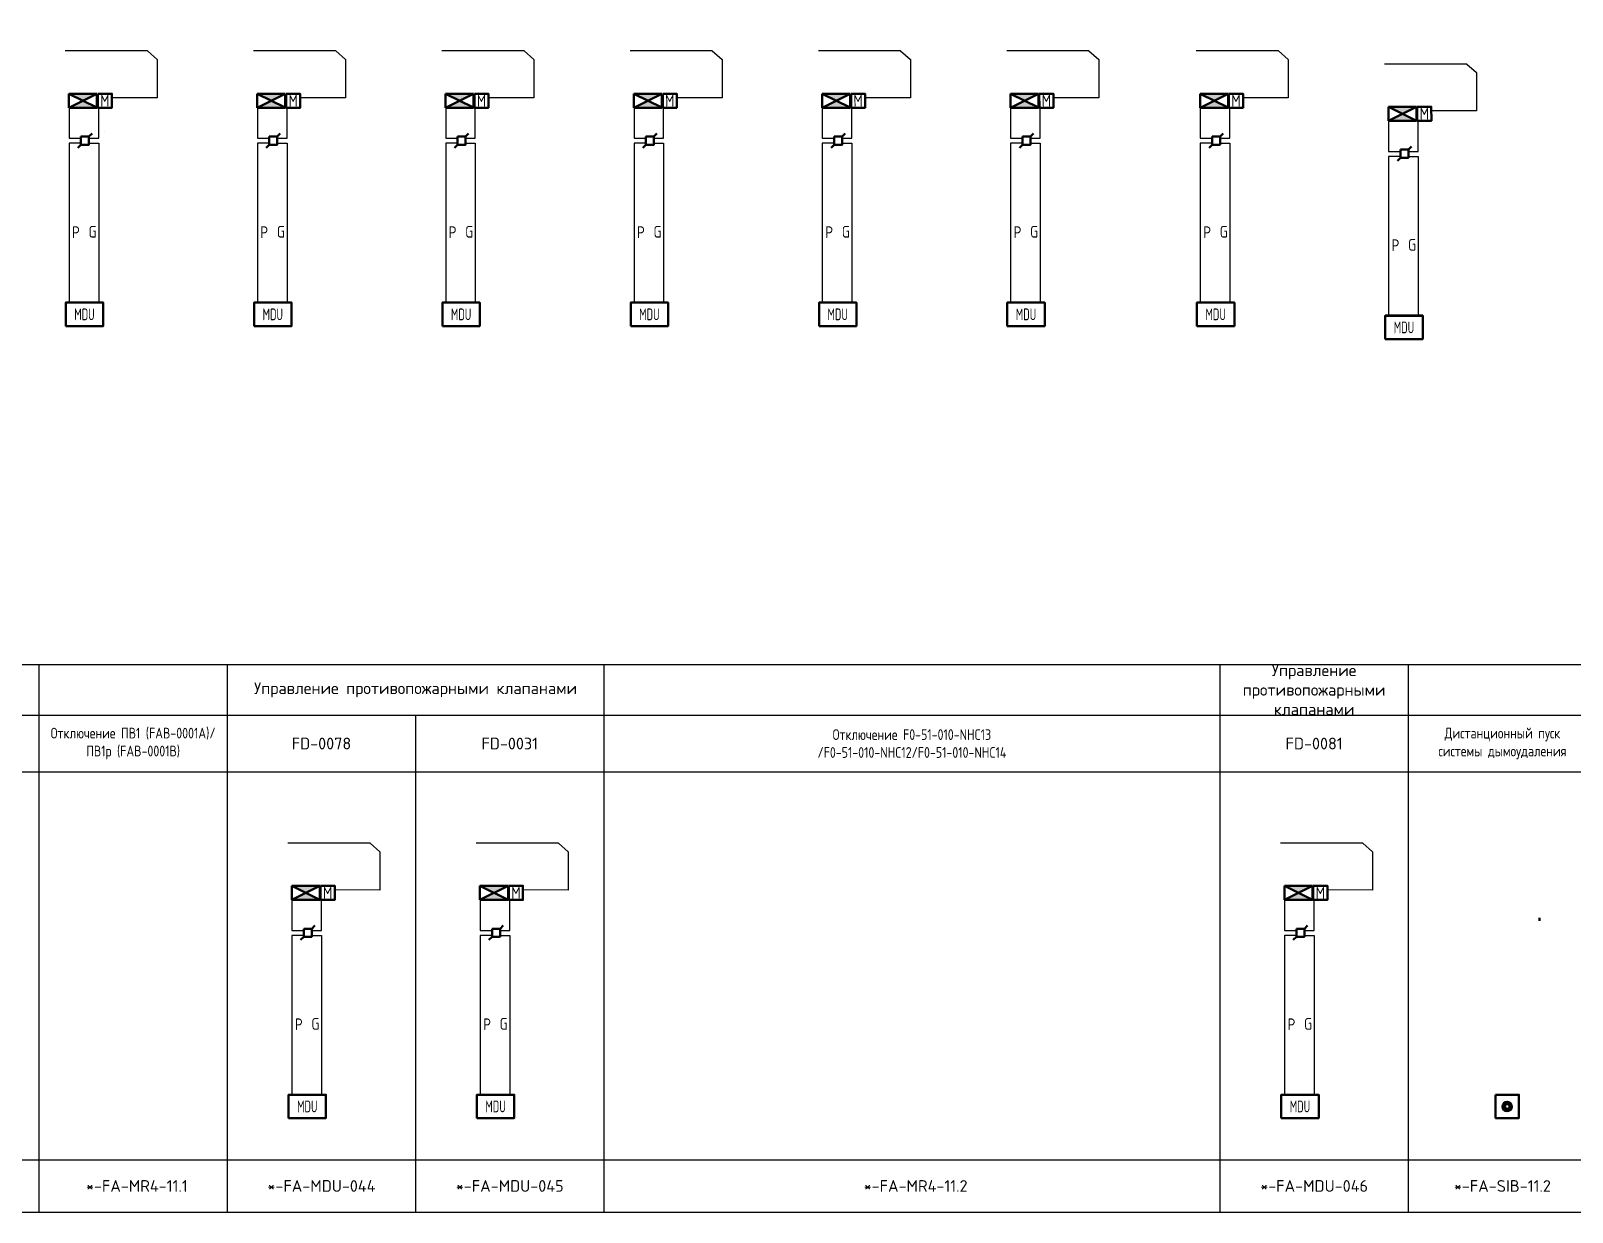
# Model space of a CAD drawing. Header units: millimetres. Extents: x 127230 to 906013, y -355313 to -209225.
# Drawn here: x 437958 to 470876, y -245773 to -220550 of the extents above; entities that cross this region are included whole.
import ezdxf
from ezdxf.enums import TextEntityAlignment as Align

# ---------------------------------------------------------------- set-up
doc = ezdxf.new("R2018")
doc.units = ezdxf.units.MM
doc.linetypes.add('Cплошная', pattern=[0])
for name, color, linetype, lineweight in [('14', 250, 'Continuous', 0), ('АТ_ПС_ИП_025', 1, 'Continuous', 25), ('АТ_ПС_ППКП_025', 5, 'Continuous', 25), ('АТ_ПС_Текст_025', 7, 'Continuous', 25), ('АТ_ПС_Трасса_100', 1, 'Continuous', 100)]:
    doc.layers.add(name, color=color, linetype=linetype, lineweight=lineweight)
doc.layers.add('ПС2', color=230, linetype='Continuous')
doc.styles.add('GLE_OASR_TextStyle', font='GOST2304A.ttf')
doc.styles.get("Standard").update_dxf_attribs({"font": 'gost_0.ttf'})
doc.styles.add('ГОСТ 2.304', font='CS_Gost2304.shx', dxfattribs={"width": 0.8})
doc.styles.add('Текст Т', font='isocpeur.ttf')

# ---------------------------------------------------------------- blocks, each defined once
blk = doc.blocks.new('*T72')
at = {"color": 7, "linetype": 'ByBlock', "transparency": 16777216}
for p, q in [((0, 0), (254457, 0)), ((0, 0), (0, -11695)), ((24130, 0), (24130, -11695)), ((28152, 0), (28152, -11695)), ((32173, 0), (32173, -11695)), ((64347, 0), (64347, -11695)), ((68368, 0), (68368, -11695)), ((72390, 0), (72390, -11695)), ((76412, 0), (76412, -11695)), ((193040, 0), (193040, -11695)), ((197062, 0), (197062, -11695)), ((205105, 0), (205105, -11695)), ((218262, 0), (218262, -11695)), ((222284, 0), (222284, -11695)), ((226305, 0), (226305, -11695)), ((254457, 0), (254457, -11695)), ((0, -1085), (4022, -1085)), ((4022, -1085), (4022, -11695)), ((8043, -1085), (8043, -11695)), ((12065, -1085), (12065, -11695)), ((16087, -1085), (16087, -11695)), ((20108, -1085), (20108, -11695)), ((24130, -1085), (36195, -1085)), ((36195, -1085), (36195, -11695)), ((40217, -1085), (40217, -11695)), ((44238, -1085), (44238, -11695)), ((48260, -1085), (48260, -11695)), ((52282, -1085), (52282, -11695)), ((56303, -1085), (56303, -11695)), ((60325, -1085), (60325, -11695)), ((64347, -1085), (80433, -1085)), ((80433, -1085), (80433, -11695)), ((84455, -1085), (84455, -11695)), ((88477, -1085), (88477, -11695)), ((92498, -1085), (92498, -11695)), ((96520, -1085), (96520, -11695)), ((100542, -1085), (100542, -11695)), ((104563, -1085), (104563, -11695)), ((108585, -1085), (108585, -11695)), ((112607, -1085), (112607, -11695)), ((116628, -1085), (116628, -11695)), ((120650, -1085), (120650, -11695)), ((124672, -1085), (124672, -11695)), ((128693, -1085), (128693, -11695)), ((132715, -1085), (132715, -11695)), ((136737, -1085), (136737, -11695)), ((140758, -1085), (140758, -11695)), ((144780, -1085), (144780, -11695)), ((148802, -1085), (148802, -11695)), ((152823, -1085), (152823, -11695)), ((156845, -1085), (156845, -11695)), ((160867, -1085), (160867, -11695)), ((164888, -1085), (164888, -11695)), ((168910, -1085), (168910, -11695)), ((172932, -1085), (172932, -11695)), ((176953, -1085), (176953, -11695)), ((180975, -1085), (180975, -11695)), ((184997, -1085), (184997, -11695)), ((189018, -1085), (189018, -11695)), ((193040, -1085), (201083, -1085)), ((201083, -1085), (201083, -11695)), ((205105, -1085), (230327, -1085)), ((230327, -1085), (230327, -11695)), ((234349, -1085), (234349, -11695)), ((238370, -1085), (238370, -11695)), ((242392, -1085), (242392, -11695)), ((246414, -1085), (246414, -11695)), ((250435, -1085), (250435, -11695)), ((0, -2294), (254457, -2294)), ((0, -10577), (254457, -10577)), ((0, -11695), (254457, -11695))]:
    blk.add_line(p, q, dxfattribs=at)
at = {"color": 0, "linetype": 'ByBlock', "lineweight": -2, "transparency": 16777216}
for p, q in [((4022, -1085), (24130, -1085)), ((36195, -1085), (64347, -1085)), ((80433, -1085), (193040, -1085)), ((201083, -1085), (205105, -1085)), ((230327, -1085), (254457, -1085))]:
    blk.add_line(p, q, dxfattribs=at)
at = {"color": 7, "transparency": 16777216, "char_height": 250, "attachment_point": 5, "style": 'Текст Т'}
for s, insert, width in [('Управление противопожарными клапанами', (220273, -542), 4020.47), ('Управление противопожарными клапанами', (12065, -542), 24128.8), ('Управление противопожарными клапанами', (48260, -542), 32172.13), ('Управление противопожарными клапанами', (134726, -542), 116627.13), ('Управление противопожарными клапанами', (201083, -542), 8042.13), ('Управление противопожарными клапанами', (240381, -542), 28150.47), ('FD-0027', (2011, -1689), 4020.47), ('FD-0005', (6032, -1689), 4020.47), ('SD-0002', (10054, -1689), 4020.47), ('FD-0004', (14076, -1689), 4020.47), ('FD-0028', (18098, -1689), 4020.47), ('FD-0029', (22119, -1689), 4020.47), ('{\\fGOST 2.304 type A|b0|i0|c204|p34;\\H0.91667x;\\C256;Дистанционный пуск \\Pсистемы дымоудаления}', (26141, -1689), 4020.47), ('{\\fGOST 2.304 type A|b0|i0|c204|p34;\\H0.91667x;\\C256;Дистанционный пуск \\Pсистемы дымоудаления}', (30162, -1689), 4020.47), ('FD-0121', (34184, -1689), 4020.47), ('FD-0080', (38206, -1689), 4020.47), ('FD-0077', (42228, -1689), 4020.47), ('FD-0025', (46249, -1689), 4020.47), ('FD-0026', (50271, -1689), 4020.47), ('FD-0113', (54293, -1689), 4020.47), ('FD-0072', (58314, -1689), 4020.47), ('FD-0073', (62336, -1689), 4020.47), ('{\\fGOST 2.304 type A|b0|i0|c204|p34;\\H0.91667x;\\C256;Дистанционный пуск \\Pсистемы дымоудаления}', (66358, -1689), 4020.47), ('{\\fGOST 2.304 type A|b0|i0|c204|p34;\\H0.91667x;\\C256;Дистанционный пуск \\Pсистемы дымоудаления}', (70379, -1689), 4020.47), ('{\\fGOST 2.304 type A|b0|i0|c204|p34;\\H0.91667x;\\C256;Дистанционный пуск \\Pсистемы дымоудаления}', (74401, -1689), 4020.47), ('FD-0002', (78423, -1689), 4020.47), ('FD-0024', (82444, -1689), 4020.47), ('SD-0001', (86466, -1689), 4020.47), ('FD-0001', (90488, -1689), 4020.47), ('FD-0003', (94509, -1689), 4020.47), ('FD-0022', (98531, -1689), 4020.47), ('FD-0023', (102553, -1689), 4020.47), ('FD-0032', (106574, -1689), 4020.47), ('FD-0010', (110596, -1689), 4020.47), ('FD-0132', (114618, -1689), 4020.47), ('FD-0085', (118639, -1689), 4020.47), ('FD-0087', (122661, -1689), 4020.47), ('FD-0118', (126683, -1689), 4020.47), ('FD-0130', (130704, -1689), 4020.47), ('FD-0131', (134726, -1689), 4020.47), ('FD-0112', (138748, -1689), 4020.47), ('FD-0043', (142769, -1689), 4020.47), ('FD-0096', (146791, -1689), 4020.47), ('FD-0057', (150813, -1689), 4020.47), ('FD-0097', (154834, -1689), 4020.47), ('FD-0074', (158856, -1689), 4020.47), ('FD-0075', (162878, -1689), 4020.47), ('FD-0076', (166899, -1689), 4020.47), ('FD-0060', (170921, -1689), 4020.47), ('FD-0009', (174943, -1689), 4020.47), ('FD-0114', (178964, -1689), 4020.47), ('FD-0008', (182986, -1689), 4020.47), ('FD-0125', (187008, -1689), 4020.47), ('FD-0058', (191029, -1689), 4020.47), ('{\\fGOST 2.304 type A|b0|i0|c204|p34;\\H0.91667x;\\C256;Отключение ПВ1 (FAB-0001A)/\\fGOST 2.304 type A|b0|i0|c0|p34; \\fGOST 2.304 type A|b0|i0|c204|p34;ПВ1р (FAB-0001В)}', (195051, -1689), 4020.47), ('FD-0078', (199073, -1689), 4020.47), ('FD-0031', (203094, -1689), 4020.47), ('{\\fGOST 2.304 type A|b0|i0|c204|p34;\\H0.91667x;\\C256;Отключение \\fGOST 2.304 type A|b0|i0|c0|p34;F0-51-010-NHC13^J/F0-51-010-NHC12/F0-51-010-NHC14} ', (211683, -1689), 13155.68), ('FD-0081', (220273, -1689), 4020.47), ('{\\fGOST 2.304 type A|b0|i0|c204|p34;\\H0.91667x;\\C256;Дистанционный пуск \\Pсистемы дымоудаления}', (224294, -1689), 4020.47), ('FD-0091', (228316, -1689), 4020.47), ('FD-0046', (232338, -1689), 4020.47), ('FD-0093', (236359, -1689), 4020.47), ('FD-0045', (240381, -1689), 4020.47), ('FD-0007', (244403, -1689), 4020.47), ('FD-0071', (248424, -1689), 4020.47), ('FD-0044', (252446, -1689), 4020.47), ('*-FA-MDU-001', (2011, -11136), 4020.47), ('*-FA-MDU-002', (6032, -11136), 4020.47), ('*-FA-MDU-003', (10054, -11136), 4020.47), ('*-FA-MDU-004', (14076, -11136), 4020.47), ('*-FA-MDU-005', (18098, -11136), 4020.47), ('*-FA-MDU-006', (22119, -11136), 4020.47), ('*-FA-SIB-11.7', (26141, -11136), 4020.47), ('*-FA-SIB-11.6', (30162, -11136), 4020.47), ('*-FA-MDU-007', (34184, -11136), 4020.47), ('*-FA-MDU-008', (38206, -11136), 4020.47), ('*-FA-MDU-009', (42228, -11136), 4020.47), ('*-FA-MDU-010', (46249, -11136), 4020.47), ('*-FA-MDU-011', (50271, -11136), 4020.47), ('*-FA-MDU-012', (54293, -11136), 4020.47), ('*-FA-MDU-013', (58314, -11136), 4020.47), ('*-FA-MDU-014', (62336, -11136), 4020.47), ('*-FA-SIB-11.5', (66358, -11136), 4020.47), ('*-FA-SIB-11.4', (70379, -11136), 4020.47), ('*-FA-SIB-11.3', (74401, -11136), 4020.47), ('*-FA-MDU-015', (78423, -11136), 4020.47), ('*-FA-MDU-016', (82444, -11136), 4020.47), ('*-FA-MDU-017', (86466, -11136), 4020.47), ('*-FA-MDU-018', (90488, -11136), 4020.47), ('*-FA-MDU-019', (94509, -11136), 4020.47), ('*-FA-MDU-020', (98531, -11136), 4020.47), ('*-FA-MDU-021', (102553, -11136), 4020.47), ('*-FA-MDU-022', (106574, -11136), 4020.47), ('*-FA-MDU-023', (110596, -11136), 4020.47), ('*-FA-MDU-024', (114618, -11136), 4020.47), ('*-FA-MDU-025', (118639, -11136), 4020.47), ('*-FA-MDU-026', (122661, -11136), 4020.47), ('*-FA-MDU-027', (126683, -11136), 4020.47), ('*-FA-MDU-028', (130704, -11136), 4020.47), ('*-FA-MDU-029', (134726, -11136), 4020.47), ('*-FA-MDU-030', (138748, -11136), 4020.47), ('*-FA-MDU-031', (142769, -11136), 4020.47), ('*-FA-MDU-032', (146791, -11136), 4020.47), ('*-FA-MDU-033', (150813, -11136), 4020.47), ('*-FA-MDU-034', (154834, -11136), 4020.47), ('*-FA-MDU-035', (158856, -11136), 4020.47), ('*-FA-MDU-036', (162878, -11136), 4020.47), ('*-FA-MDU-037', (166899, -11136), 4020.47), ('*-FA-MDU-038', (170921, -11136), 4020.47), ('*-FA-MDU-039', (174943, -11136), 4020.47), ('*-FA-MDU-040', (178964, -11136), 4020.47), ('*-FA-MDU-041', (182986, -11136), 4020.47), ('*-FA-MDU-042', (187008, -11136), 4020.47), ('*-FA-MDU-043', (191029, -11136), 4020.47), (' *-FA-MR4-11.1', (195051, -11136), 4020.47), ('*-FA-MDU-044', (199073, -11136), 4020.47), ('*-FA-MDU-045', (203094, -11136), 4020.47), (' *-FA-MR4-11.2', (211683, -11136), 13155.68), ('*-FA-MDU-046', (220273, -11136), 4020.47), ('*-FA-SIB-11.2', (224294, -11136), 4020.47), ('*-FA-MDU-047', (228316, -11136), 4020.47), ('*-FA-MDU-048', (232338, -11136), 4020.47), ('*-FA-MDU-049', (236359, -11136), 4020.47), ('*-FA-MDU-050', (240381, -11136), 4020.47), ('*-FA-MDU-051', (244403, -11136), 4020.47), ('*-FA-MDU-052', (248424, -11136), 4020.47), ('*-FA-MDU-053', (252446, -11136), 4020.47)]:
    blk.add_mtext(s, dxfattribs=dict(at, insert=insert, width=width))
blk = doc.blocks.new('*U53')
at = {"color": 0, "lineweight": 30, "width": 1.001, "flags": 104}
blk.add_attdef('ТЕКСТ1', text='', height=2.5, dxfattribs=at).set_placement((0.55, 3.27), align=Align.TOP_LEFT)
at = {"color": 0, "lineweight": 0}
blk.add_wipeout([(0, 4.3), (16.02, 4.3), (16.02, 0), (0, 0)], dxfattribs=at)
blk = doc.blocks.new('*U54')
at = {"color": 0, "lineweight": 30, "width": 1.001, "flags": 104}
blk.add_attdef('ТЕКСТ1', text='', height=2.5, dxfattribs=at).set_placement((0.55, 3.27), align=Align.TOP_LEFT)
at = {"color": 0, "lineweight": 0}
blk.add_wipeout([(0, 4.3), (21.07, 4.3), (21.07, 0), (0, 0)], dxfattribs=at)
blk = doc.blocks.new('*U49')
at = {"linetype": 'Continuous', "lineweight": 25}
blk.add_wipeout([(-1.5, -1.5), (-1.5, 1.5), (1.5, 1.5), (1.5, -1.5)], dxfattribs=at)
at = {"color": 0, "linetype": 'Continuous', "lineweight": -2}
for p, q in [((1.5, 1.5), (2.63, 2.63)), ((-1.5, -1.5), (-2.63, -2.63))]:
    blk.add_line(p, q, dxfattribs=at)
blk.add_lwpolyline([(-1.5, 1.5), (1.5, 1.5), (1.5, -1.5), (-1.5, -1.5)], close=True, dxfattribs=at)
blk = doc.blocks.new('*U52')
at = {"linetype": 'Continuous', "lineweight": -2}
h = blk.add_hatch(color=0, dxfattribs=at)
h.dxf.hatch_style = 1
h.paths.add_polyline_path([(-6, 2.97), (-2.98, 1.48), (0, 2.97)])
h.paths.add_polyline_path([(-2.98, 1.48), (-6, -0.03), (0, -0.03), (0, 0)])
at = {"color": 0, "linetype": 'Continuous', "lineweight": -2}
for p, q in [((-6, -0.03), (-6, 2.97)), ((0, 2.97), (-6, 2.97)), ((-6, 2.97), (0, 0)), ((-6, -0.03), (0, 2.97)), ((0, -0.03), (0, 2.97)), ((0, 1.47), (0.18, 1.47)), ((-6, -0.03), (0, -0.03))]:
    blk.add_line(p, q, dxfattribs=at)
blk.add_lwpolyline([(0.18, 2.97), (3.18, 2.97), (3.18, -0.03), (0.18, -0.03)], close=True, dxfattribs=at)
at = {"color": 0, "linetype": 'Continuous', "lineweight": -2, "style": 'GLE_OASR_TextStyle'}
blk.add_text('М', height=2.5, dxfattribs=at).set_placement((1.68, 1.47), align=Align.MIDDLE_CENTER)
blk = doc.blocks.new('*U51')
at = {"color": 0, "linetype": 'Continuous', "lineweight": -2}
blk.add_lwpolyline([(-8, -0.03), (0, -0.03), (0, 4.97), (-8, 4.97)], close=True, dxfattribs=at)
at = {"color": 0, "linetype": 'Continuous', "lineweight": -2, "style": 'ГОСТ 2.304', "width": 0.8, "flags": 4}
blk.add_attdef('НАДПИСЬ', text='', height=2.5, dxfattribs=at).set_placement((-4, 2.47), align=Align.MIDDLE_CENTER)
blk = doc.blocks.new('*U50')
at = {"color": 0, "lineweight": 0}
blk.add_wipeout([(-2.08, 6.13), (-19.65, 6.12), (-19.65, 1.83), (-2.08, 1.83)], dxfattribs=at)
at = {"color": 0, "linetype": 'Cплошная', "lineweight": 25}
for q in [(-19.65, 1.83), (0, 0)]:
    blk.add_line((-2.08, 1.83), q, dxfattribs=at)
at = {"color": 0, "lineweight": 30, "flags": 104}
blk.add_attdef('ТЕКСТ1', text='', height=2.5, dxfattribs=at).set_placement((-2.99, 5.1), align=Align.TOP_RIGHT)
blk = doc.blocks.new('*U56')
at = {"linetype": 'Continuous', "lineweight": -2}
h = blk.add_hatch(dxfattribs=at)
h.set_pattern_fill('ANGLE', color=0)
h.set_pattern_definition([(0, (7.841, 39.882), (0, 6.985), [5.08, -1.905]), (90, (7.841, 39.882), (-6.985, 4e-16), [5.08, -1.905])])
h.paths.add_polyline_path([(3.41, 42.45, 1), (6.91, 42.45, 1)])
h = blk.add_hatch()
h.set_pattern_fill('ANGLE', color=0)
h.set_pattern_definition([(0, (2.6406, 39.934), (0, 6.985), [5.08, -1.905]), (90, (2.6406, 39.934), (-6.985, 4e-16), [5.08, -1.905])])
h.paths.add_polyline_path([(6.25, 42.89), (6.25, 42.43), (7.64, 42.43)])
h.paths.add_polyline_path([(7.64, 42.43), (6.25, 42.43), (6.25, 41.98)])
at = {"linetype": 'Cплошная'}
blk.add_wipeout([(-2.5, 5), (-2.51, -0.01), (2.5, -0.01), (2.5, 5)], dxfattribs=at)
at = {"linetype": 'ByBlock', "lineweight": -2}
h = blk.add_hatch(color=0, dxfattribs=at)
h.dxf.hatch_style = 1
h.paths.add_polyline_path([(-1, 2.5, 1), (1, 2.5, 1)])
h.paths.add_polyline_path([(0.5, 2.5, -1), (-0.5, 2.5, -1)], flags=16)
at = {"color": 0, "linetype": 'ByBlock', "lineweight": -2}
blk.add_lwpolyline([(-2.5, 5), (2.5, 5), (2.5, 0), (-2.5, 0)], close=True, dxfattribs=at)
for radius in [1, 0.5]:
    blk.add_circle((0, 2.5), radius, dxfattribs=at)

msp = doc.modelspace()

# ---------------------------------------------------------------- linework, layer by layer
at = {"layer": '14', "color": 6, "lineweight": 25}
for points in [[(438775, -222195), (438775, -222844), (439027, -222844)], [(442797, -222195), (442797, -222844), (443049, -222844)], [(446819, -222195), (446819, -222844), (447071, -222844)], [(450840, -222195), (450840, -222844), (451092, -222844)], [(454862, -222195), (454862, -222844), (455114, -222844)], [(458884, -222195), (458884, -222844), (459136, -222844)], [(462934, -222195), (462934, -222844), (463186, -222844)], [(466955, -222473), (466955, -223123), (467207, -223123)], [(443534, -239108), (443534, -239758), (443786, -239758)], [(447556, -239108), (447556, -239758), (447808, -239758)], [(464734, -239108), (464734, -239758), (464986, -239758)]]:
    msp.add_lwpolyline(points, dxfattribs=at)
at = {"layer": 'АТ_ПС_Трасса_100', "color": 92, "lineweight": 25, "ltscale": 100}
for points in [[(439200, -222844), (439408, -222844), (439408, -222196)], [(443221, -222844), (443430, -222844), (443430, -222196)], [(447243, -222844), (447451, -222844), (447451, -222196)], [(451265, -222844), (451473, -222844), (451473, -222196)], [(455286, -222844), (455495, -222844), (455495, -222196)], [(459308, -222844), (459516, -222844), (459516, -222196)], [(463358, -222844), (463566, -222844), (463566, -222196)], [(467380, -223123), (467588, -223123), (467588, -222474)], [(439200, -222951), (439408, -222951), (439408, -226353)], [(443221, -222951), (443430, -222951), (443430, -226353)], [(447243, -222951), (447451, -222951), (447451, -226353)], [(451265, -222951), (451473, -222951), (451473, -226353)], [(455286, -222951), (455495, -222951), (455495, -226353)], [(459308, -222951), (459516, -222951), (459516, -226353)], [(463358, -222951), (463566, -222951), (463566, -226353)], [(467380, -223230), (467588, -223230), (467588, -226632)], [(443958, -239758), (444167, -239758), (444167, -239109)], [(447980, -239758), (448188, -239758), (448188, -239109)], [(465159, -239758), (465367, -239758), (465367, -239109)], [(443958, -239865), (444167, -239865), (444167, -243266)], [(447980, -239865), (448188, -239865), (448188, -243266)], [(465159, -239865), (465367, -239865), (465367, -243266)]]:
    msp.add_lwpolyline(points, dxfattribs=at)
at = {"layer": 'АТ_ПС_Трасса_100', "color": 6, "lineweight": 25, "ltscale": 100}
for points in [[(439027, -222951), (438775, -222951), (438775, -226353)], [(443049, -222951), (442797, -222951), (442797, -226353)], [(447071, -222951), (446819, -222951), (446819, -226353)], [(451092, -222951), (450840, -222951), (450840, -226353)], [(455114, -222951), (454862, -222951), (454862, -226353)], [(459136, -222951), (458884, -222951), (458884, -226353)], [(463186, -222951), (462934, -222951), (462934, -226353)], [(467207, -223230), (466955, -223230), (466955, -226632)], [(443786, -239865), (443534, -239865), (443534, -243266)], [(447808, -239865), (447556, -239865), (447556, -243266)], [(464986, -239865), (464734, -239865), (464734, -243266)]]:
    msp.add_lwpolyline(points, dxfattribs=at)

# ---------------------------------------------------------------- block references
msp.add_blockref('*T72', (245092, -234078))
at = {"layer": 'АТ_ПС_Текст_025', "linetype": 'Continuous'}
ref = msp.add_blockref('*U50', (440655, -221163), dxfattribs=dict(at, xscale=100, yscale=100, zscale=100))
lines = msp.add_mtext('230 В AC*** ', dxfattribs={"layer": '0', "color": 0, "insert": (440356, -220653), "char_height": 2.5, "attachment_point": 1})
ref.add_attrib('ТЕКСТ1', '', (440356, -220653), dxfattribs={"flags": 104}).embed_mtext(lines)
ref = msp.add_blockref('*U50', (444677, -221163), dxfattribs=dict(at, xscale=100, yscale=100, zscale=100))
lines = msp.add_mtext('230 В AC*** ', dxfattribs={"layer": '0', "color": 0, "insert": (444378, -220653), "char_height": 2.5, "attachment_point": 1})
ref.add_attrib('ТЕКСТ1', '', (444378, -220653), dxfattribs={"flags": 104}).embed_mtext(lines)
ref = msp.add_blockref('*U50', (448699, -221163), dxfattribs=dict(at, xscale=100, yscale=100, zscale=100))
lines = msp.add_mtext('230 В AC*** ', dxfattribs={"layer": '0', "color": 0, "insert": (448400, -220653), "char_height": 2.5, "attachment_point": 1})
ref.add_attrib('ТЕКСТ1', '', (448400, -220653), dxfattribs={"flags": 104}).embed_mtext(lines)
ref = msp.add_blockref('*U50', (452720, -221163), dxfattribs=dict(at, xscale=100, yscale=100, zscale=100))
lines = msp.add_mtext('230 В AC*** ', dxfattribs={"layer": '0', "color": 0, "insert": (452421, -220653), "char_height": 2.5, "attachment_point": 1})
ref.add_attrib('ТЕКСТ1', '', (452421, -220653), dxfattribs={"flags": 104}).embed_mtext(lines)
ref = msp.add_blockref('*U50', (456742, -221163), dxfattribs=dict(at, xscale=100, yscale=100, zscale=100))
lines = msp.add_mtext('230 В AC*** ', dxfattribs={"layer": '0', "color": 0, "insert": (456443, -220653), "char_height": 2.5, "attachment_point": 1})
ref.add_attrib('ТЕКСТ1', '', (456443, -220653), dxfattribs={"flags": 104}).embed_mtext(lines)
ref = msp.add_blockref('*U50', (460764, -221163), dxfattribs=dict(at, xscale=100, yscale=100, zscale=100))
lines = msp.add_mtext('230 В AC*** ', dxfattribs={"layer": '0', "color": 0, "insert": (460465, -220653), "char_height": 2.5, "attachment_point": 1})
ref.add_attrib('ТЕКСТ1', '', (460465, -220653), dxfattribs={"flags": 104}).embed_mtext(lines)
ref = msp.add_blockref('*U50', (464814, -221163), dxfattribs=dict(at, xscale=100, yscale=100, zscale=100))
lines = msp.add_mtext('230 В AC*** ', dxfattribs={"layer": '0', "color": 0, "insert": (464515, -220653), "char_height": 2.5, "attachment_point": 1})
ref.add_attrib('ТЕКСТ1', '', (464515, -220653), dxfattribs={"flags": 104}).embed_mtext(lines)
ref = msp.add_blockref('*U50', (468835, -221441), dxfattribs=dict(at, xscale=100, yscale=100, zscale=100))
lines = msp.add_mtext('230 В AC*** ', dxfattribs={"layer": '0', "color": 0, "insert": (468536, -220931), "char_height": 2.5, "attachment_point": 1})
ref.add_attrib('ТЕКСТ1', '', (468536, -220931), dxfattribs={"flags": 104}).embed_mtext(lines)
at = {"layer": 'АТ_ПС_Текст_025', "transparency": 33554636, "xscale": 99.99980000000001, "yscale": 99.99980000000001, "zscale": 99.99980000000001, "rotation": 90.0000000004073}
msp.add_blockref('*U54', (470861, -225582), dxfattribs=at)
at = {"layer": 'ПС2', "color": 5, "lineweight": 50, "transparency": 33554687, "xscale": 100, "yscale": 100, "zscale": 100, "rotation": 0.1250381865928775}
for p in [(439371, -222190), (443393, -222190), (447414, -222190), (451436, -222190), (455458, -222190), (459479, -222190), (463529, -222190), (467551, -222468), (444130, -239103), (448151, -239103), (465330, -239103)]:
    msp.add_blockref('*U52', p, dxfattribs=at)

# ---------------------------------------------------------------- texts
at = {"layer": 'АТ_ПС_Текст_025', "char_height": 250, "attachment_point": 5, "style": 'GLE_OASR_TextStyle'}
for s, insert in [('P', (438922, -224849)), ('G', (439277, -224840)), ('P', (442943, -224849)), ('G', (443299, -224840)), ('P', (446965, -224849)), ('G', (447320, -224840)), ('P', (450987, -224849)), ('G', (451342, -224840)), ('P', (455008, -224849)), ('G', (455364, -224840)), ('P', (459030, -224849)), ('G', (459385, -224840)), ('P', (463080, -224849)), ('G', (463435, -224840)), ('P', (467102, -225127)), ('G', (467457, -225119)), ('P', (443680, -241762)), ('G', (444036, -241753)), ('P', (447702, -241762)), ('G', (448057, -241753)), ('P', (464880, -241762)), ('G', (465236, -241753))]:
    msp.add_mtext_dynamic_manual_height_columns(s, width=1237.88, gutter_width=12.5, heights=[0], dxfattribs=dict(at, insert=insert))

# ---------------------------------------------------------------- next in the draw order: linework, layer by layer
at = {"layer": '14', "color": 6, "lineweight": 25}
for points in [[(440655, -221163), (440655, -221982), (439688, -221977)], [(444677, -221163), (444677, -221982), (443710, -221977)], [(448699, -221163), (448699, -221982), (447732, -221977)], [(452720, -221163), (452720, -221982), (451753, -221977)], [(456742, -221163), (456742, -221982), (455775, -221977)], [(460764, -221163), (460764, -221982), (459797, -221977)], [(464814, -221163), (464814, -221982), (463847, -221977)], [(468835, -221441), (468835, -222260), (467868, -222255)]]:
    msp.add_lwpolyline(points, dxfattribs=at)

# ---------------------------------------------------------------- next in the draw order: block references
at = {"layer": 'АТ_ПС_ИП_025', "lineweight": 50, "xscale": 57.51779866433964, "yscale": 57.51779866433964, "zscale": 57.51779866433964}
for p in [(439114, -222894), (443135, -222894), (447157, -222894), (451179, -222894), (455200, -222894), (459222, -222894), (463272, -222894), (467294, -223172), (443872, -239807), (447894, -239807), (465072, -239807)]:
    msp.add_blockref('*U49', p, dxfattribs=at)
at = {"layer": 'АТ_ПС_ИП_025', "color": 5, "lineweight": 50, "transparency": 33554687, "xscale": 100, "yscale": 100, "zscale": 100}
msp.add_blockref('*U56', (469489, -243765), dxfattribs=at)
at = {"layer": 'АТ_ПС_Текст_025', "transparency": 33554636}
ref = msp.add_blockref('*U53', (439466, -223020), dxfattribs=dict(at, xscale=99.99980000000001, yscale=99.99980000000001, zscale=99.99980000000001))
lines = msp.add_mtext('\\W1.0010;*FA-XK-142', dxfattribs={"layer": '0', "color": 0, "insert": (439521, -222692), "char_height": 2.5, "attachment_point": 1})
ref.add_attrib('ТЕКСТ1', '', (439521, -222692), dxfattribs={"flags": 104}).embed_mtext(lines)
ref = msp.add_blockref('*U53', (443488, -223020), dxfattribs=dict(at, xscale=99.99980000000001, yscale=99.99980000000001, zscale=99.99980000000001))
lines = msp.add_mtext('\\W1.0010;*FA-XK-143', dxfattribs={"layer": '0', "color": 0, "insert": (443543, -222692), "char_height": 2.5, "attachment_point": 1})
ref.add_attrib('ТЕКСТ1', '', (443543, -222692), dxfattribs={"flags": 104}).embed_mtext(lines)
ref = msp.add_blockref('*U53', (447510, -223020), dxfattribs=dict(at, xscale=99.99980000000001, yscale=99.99980000000001, zscale=99.99980000000001))
lines = msp.add_mtext('\\W1.0010;*FA-XK-144', dxfattribs={"layer": '0', "color": 0, "insert": (447564, -222692), "char_height": 2.5, "attachment_point": 1})
ref.add_attrib('ТЕКСТ1', '', (447564, -222692), dxfattribs={"flags": 104}).embed_mtext(lines)
ref = msp.add_blockref('*U53', (451531, -223020), dxfattribs=dict(at, xscale=99.99980000000001, yscale=99.99980000000001, zscale=99.99980000000001))
lines = msp.add_mtext('\\W1.0010;*FA-XK-145', dxfattribs={"layer": '0', "color": 0, "insert": (451586, -222692), "char_height": 2.5, "attachment_point": 1})
ref.add_attrib('ТЕКСТ1', '', (451586, -222692), dxfattribs={"flags": 104}).embed_mtext(lines)
ref = msp.add_blockref('*U53', (455553, -223020), dxfattribs=dict(at, xscale=99.99980000000001, yscale=99.99980000000001, zscale=99.99980000000001))
lines = msp.add_mtext('\\W1.0010;*FA-XK-146', dxfattribs={"layer": '0', "color": 0, "insert": (455608, -222692), "char_height": 2.5, "attachment_point": 1})
ref.add_attrib('ТЕКСТ1', '', (455608, -222692), dxfattribs={"flags": 104}).embed_mtext(lines)
ref = msp.add_blockref('*U53', (459575, -223020), dxfattribs=dict(at, xscale=99.99980000000001, yscale=99.99980000000001, zscale=99.99980000000001))
lines = msp.add_mtext('\\W1.0010;*FA-XK-147', dxfattribs={"layer": '0', "color": 0, "insert": (459629, -222692), "char_height": 2.5, "attachment_point": 1})
ref.add_attrib('ТЕКСТ1', '', (459629, -222692), dxfattribs={"flags": 104}).embed_mtext(lines)
ref = msp.add_blockref('*U53', (463625, -223020), dxfattribs=dict(at, xscale=99.99980000000001, yscale=99.99980000000001, zscale=99.99980000000001))
lines = msp.add_mtext('\\W1.0010;*FA-XK-148', dxfattribs={"layer": '0', "color": 0, "insert": (463679, -222692), "char_height": 2.5, "attachment_point": 1})
ref.add_attrib('ТЕКСТ1', '', (463679, -222692), dxfattribs={"flags": 104}).embed_mtext(lines)
ref = msp.add_blockref('*U53', (467646, -223298), dxfattribs=dict(at, xscale=99.99980000000001, yscale=99.99980000000001, zscale=99.99980000000001))
lines = msp.add_mtext('\\W1.0010;*FA-XK-149', dxfattribs={"layer": '0', "color": 0, "insert": (467701, -222971), "char_height": 2.5, "attachment_point": 1})
ref.add_attrib('ТЕКСТ1', '', (467701, -222971), dxfattribs={"flags": 104}).embed_mtext(lines)
at = {"layer": 'АТ_ПС_Текст_025', "transparency": 33554636, "xscale": 99.99980000000001, "yscale": 99.99980000000001, "zscale": 99.99980000000001, "rotation": 90.0000000004073}
for p in [(438660, -225582), (439925, -225582), (442681, -225582), (443947, -225582), (446703, -225582), (447968, -225582), (450725, -225582), (451990, -225582), (454746, -225582), (456012, -225582), (458768, -225582), (460033, -225582), (462818, -225582), (464083, -225582), (466840, -225861), (468105, -225861), (443418, -242496), (444683, -242496), (447440, -242496), (448705, -242496), (464618, -242496), (465884, -242496)]:
    msp.add_blockref('*U54', p, dxfattribs=at)
at = {"layer": 'АТ_ПС_Текст_025', "linetype": 'Continuous'}
ref = msp.add_blockref('*U50', (445414, -238076), dxfattribs=dict(at, xscale=100, yscale=100, zscale=100))
lines = msp.add_mtext('230 В AC*** ', dxfattribs={"layer": '0', "color": 0, "insert": (445115, -237566), "char_height": 2.5, "attachment_point": 1})
ref.add_attrib('ТЕКСТ1', '', (445115, -237566), dxfattribs={"flags": 104}).embed_mtext(lines)
ref = msp.add_blockref('*U50', (449435, -238076), dxfattribs=dict(at, xscale=100, yscale=100, zscale=100))
lines = msp.add_mtext('230 В AC*** ', dxfattribs={"layer": '0', "color": 0, "insert": (449136, -237566), "char_height": 2.5, "attachment_point": 1})
ref.add_attrib('ТЕКСТ1', '', (449136, -237566), dxfattribs={"flags": 104}).embed_mtext(lines)
ref = msp.add_blockref('*U50', (466614, -238076), dxfattribs=dict(at, xscale=100, yscale=100, zscale=100))
lines = msp.add_mtext('230 В AC*** ', dxfattribs={"layer": '0', "color": 0, "insert": (466315, -237566), "char_height": 2.5, "attachment_point": 1})
ref.add_attrib('ТЕКСТ1', '', (466315, -237566), dxfattribs={"flags": 104}).embed_mtext(lines)
at = {"layer": 'АТ_ПС_Текст_025', "transparency": 33554636}
ref = msp.add_blockref('*U53', (444225, -239933), dxfattribs=dict(at, xscale=99.99980000000001, yscale=99.99980000000001, zscale=99.99980000000001))
lines = msp.add_mtext('\\W1.0010;*FA-XK-044', dxfattribs={"layer": '0', "color": 0, "insert": (444280, -239605), "char_height": 2.5, "attachment_point": 1})
ref.add_attrib('ТЕКСТ1', '', (444280, -239605), dxfattribs={"flags": 104}).embed_mtext(lines)
ref = msp.add_blockref('*U53', (448247, -239933), dxfattribs=dict(at, xscale=99.99980000000001, yscale=99.99980000000001, zscale=99.99980000000001))
lines = msp.add_mtext('\\W1.0010;*FA-XK-045', dxfattribs={"layer": '0', "color": 0, "insert": (448301, -239605), "char_height": 2.5, "attachment_point": 1})
ref.add_attrib('ТЕКСТ1', '', (448301, -239605), dxfattribs={"flags": 104}).embed_mtext(lines)
ref = msp.add_blockref('*U53', (465425, -239933), dxfattribs=dict(at, xscale=99.99980000000001, yscale=99.99980000000001, zscale=99.99980000000001))
lines = msp.add_mtext('\\W1.0010;*FA-XK-046', dxfattribs={"layer": '0', "color": 0, "insert": (465480, -239605), "char_height": 2.5, "attachment_point": 1})
ref.add_attrib('ТЕКСТ1', '', (465480, -239605), dxfattribs={"flags": 104}).embed_mtext(lines)

# ---------------------------------------------------------------- next in the draw order: wipeouts: each hides what was drawn before it
at = {"lineweight": 25}
for points in [[(438704, -226353), (439504, -226353), (439504, -226853), (438704, -226853)], [(442726, -226353), (443526, -226353), (443526, -226853), (442726, -226853)], [(446748, -226353), (447548, -226353), (447548, -226853), (446748, -226853)], [(450769, -226353), (451569, -226353), (451569, -226853), (450769, -226853)], [(454791, -226353), (455591, -226353), (455591, -226853), (454791, -226853)], [(458813, -226353), (459613, -226353), (459613, -226853), (458813, -226853)], [(462863, -226353), (463663, -226353), (463663, -226853), (462863, -226853)], [(466884, -226632), (467684, -226632), (467684, -227132), (466884, -227132)], [(443463, -243266), (444263, -243266), (444263, -243766), (443463, -243766)], [(447484, -243266), (448284, -243266), (448284, -243766), (447484, -243766)], [(464663, -243266), (465463, -243266), (465463, -243766), (464663, -243766)]]:
    msp.add_wipeout(points, dxfattribs=at).dxf.layer = 'АТ_ПС_Трасса_100'

# ---------------------------------------------------------------- next in the draw order: linework, layer by layer
at = {"layer": '14', "color": 6, "lineweight": 25}
for points in [[(445414, -238076), (445414, -238895), (444447, -238890)], [(449435, -238076), (449435, -238895), (448469, -238890)], [(466614, -238076), (466614, -238895), (465647, -238890)]]:
    msp.add_lwpolyline(points, dxfattribs=at)

# ---------------------------------------------------------------- next in the draw order: block references
at = {"layer": 'АТ_ПС_ППКП_025', "color": 1, "linetype": 'Continuous', "lineweight": 50}
ref = msp.add_blockref('*U51', (439504, -226850), dxfattribs=dict(at, xscale=100, yscale=100, zscale=100))
ref.add_attrib('НАДПИСЬ', 'MDU', dxfattribs={"layer": '0', "color": 0, "linetype": 'Continuous', "lineweight": -2, "height": 250, "style": 'ГОСТ 2.304', "width": 0.8}).set_placement((439104, -226603), align=Align.MIDDLE_CENTER)
ref = msp.add_blockref('*U51', (443526, -226850), dxfattribs=dict(at, xscale=100, yscale=100, zscale=100))
ref.add_attrib('НАДПИСЬ', 'MDU', dxfattribs={"layer": '0', "color": 0, "linetype": 'Continuous', "lineweight": -2, "height": 250, "style": 'ГОСТ 2.304', "width": 0.8}).set_placement((443126, -226603), align=Align.MIDDLE_CENTER)
ref = msp.add_blockref('*U51', (447547, -226850), dxfattribs=dict(at, xscale=100, yscale=100, zscale=100))
ref.add_attrib('НАДПИСЬ', 'MDU', dxfattribs={"layer": '0', "color": 0, "linetype": 'Continuous', "lineweight": -2, "height": 250, "style": 'ГОСТ 2.304', "width": 0.8}).set_placement((447148, -226603), align=Align.MIDDLE_CENTER)
ref = msp.add_blockref('*U51', (451569, -226850), dxfattribs=dict(at, xscale=100, yscale=100, zscale=100))
ref.add_attrib('НАДПИСЬ', 'MDU', dxfattribs={"layer": '0', "color": 0, "linetype": 'Continuous', "lineweight": -2, "height": 250, "style": 'ГОСТ 2.304', "width": 0.8}).set_placement((451169, -226603), align=Align.MIDDLE_CENTER)
ref = msp.add_blockref('*U51', (455591, -226850), dxfattribs=dict(at, xscale=100, yscale=100, zscale=100))
ref.add_attrib('НАДПИСЬ', 'MDU', dxfattribs={"layer": '0', "color": 0, "linetype": 'Continuous', "lineweight": -2, "height": 250, "style": 'ГОСТ 2.304', "width": 0.8}).set_placement((455191, -226603), align=Align.MIDDLE_CENTER)
ref = msp.add_blockref('*U51', (459612, -226850), dxfattribs=dict(at, xscale=100, yscale=100, zscale=100))
ref.add_attrib('НАДПИСЬ', 'MDU', dxfattribs={"layer": '0', "color": 0, "linetype": 'Continuous', "lineweight": -2, "height": 250, "style": 'ГОСТ 2.304', "width": 0.8}).set_placement((459213, -226603), align=Align.MIDDLE_CENTER)
ref = msp.add_blockref('*U51', (463662, -226850), dxfattribs=dict(at, xscale=100, yscale=100, zscale=100))
ref.add_attrib('НАДПИСЬ', 'MDU', dxfattribs={"layer": '0', "color": 0, "linetype": 'Continuous', "lineweight": -2, "height": 250, "style": 'ГОСТ 2.304', "width": 0.8}).set_placement((463263, -226603), align=Align.MIDDLE_CENTER)
ref = msp.add_blockref('*U51', (467684, -227128), dxfattribs=dict(at, xscale=100, yscale=100, zscale=100))
ref.add_attrib('НАДПИСЬ', 'MDU', dxfattribs={"layer": '0', "color": 0, "linetype": 'Continuous', "lineweight": -2, "height": 250, "style": 'ГОСТ 2.304', "width": 0.8}).set_placement((467284, -226882), align=Align.MIDDLE_CENTER)
ref = msp.add_blockref('*U51', (444262, -243763), dxfattribs=dict(at, xscale=100, yscale=100, zscale=100))
ref.add_attrib('НАДПИСЬ', 'MDU', dxfattribs={"layer": '0', "color": 0, "linetype": 'Continuous', "lineweight": -2, "height": 250, "style": 'ГОСТ 2.304', "width": 0.8}).set_placement((443863, -243516), align=Align.MIDDLE_CENTER)
ref = msp.add_blockref('*U51', (448284, -243763), dxfattribs=dict(at, xscale=100, yscale=100, zscale=100))
ref.add_attrib('НАДПИСЬ', 'MDU', dxfattribs={"layer": '0', "color": 0, "linetype": 'Continuous', "lineweight": -2, "height": 250, "style": 'ГОСТ 2.304', "width": 0.8}).set_placement((447884, -243516), align=Align.MIDDLE_CENTER)
ref = msp.add_blockref('*U51', (465463, -243763), dxfattribs=dict(at, xscale=100, yscale=100, zscale=100))
ref.add_attrib('НАДПИСЬ', 'MDU', dxfattribs={"layer": '0', "color": 0, "linetype": 'Continuous', "lineweight": -2, "height": 250, "style": 'ГОСТ 2.304', "width": 0.8}).set_placement((465063, -243516), align=Align.MIDDLE_CENTER)

doc.saveas('drawing.dxf')
